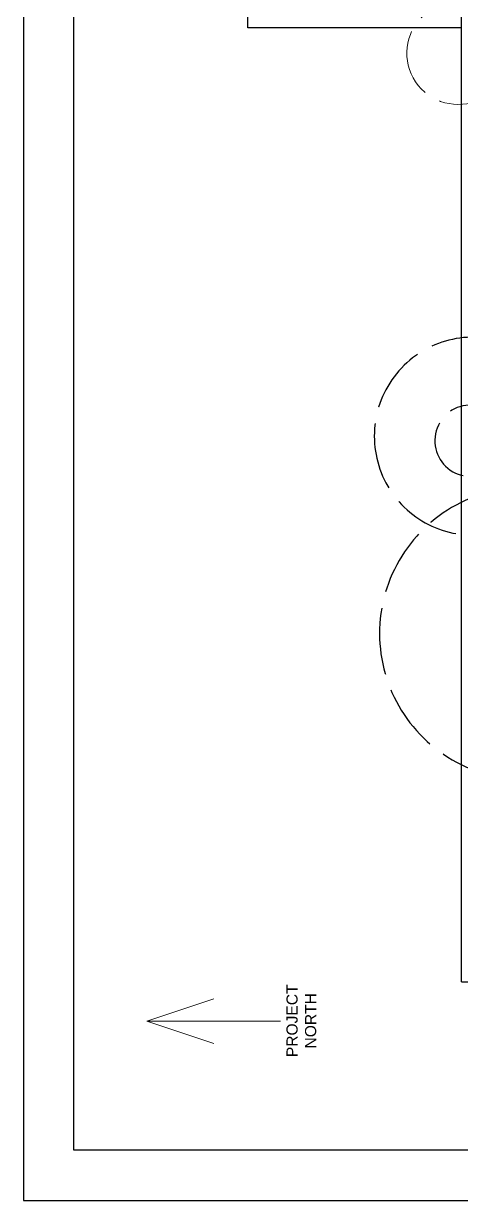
# Model space of a CAD drawing. Header units: inches. Extents: x 12 to 644, y -4 to 515.
# Drawn here: x 12.1 to 90.7, y -4 to 207.1 of the extents above; entities that cross this region are included whole.
import ezdxf

# ---------------------------------------------------------------- set-up
doc = ezdxf.new("R2010")
doc.units = ezdxf.units.IN
doc.header["$MEASUREMENT"] = 0
doc.linetypes.add('ACAD_ISO02W100', pattern=[15, 12, -3])
for name, color, linetype, lineweight in [('00-page-edge', 7, 'Continuous', 9), ('A101-Floorplan-1st-floor', 7, 'Continuous', 9), ('A201-Floorplan-2nd-floor', 7, 'Continuous', 9), ('E101-Electrical-1st-floor', 7, 'Continuous', 9), ('E201-Electrical-2nd-floor', 7, 'Continuous', 9)]:
    doc.layers.add(name, color=color, linetype=linetype, lineweight=lineweight)
doc.styles.get("Standard").update_dxf_attribs({"font": 'Arial.ttf', "height": 2})

# ---------------------------------------------------------------- blocks, each defined once
blk = doc.blocks.new('north-arrow')
at = {"layer": '00-page-edge', "lineweight": 5}
for points in [[(-3.99, -12), (0, 0), (4, -12)], [(0, 0), (0, -12), (0, -24)]]:
    blk.add_lwpolyline(points, dxfattribs=at)

msp = doc.modelspace()

# ---------------------------------------------------------------- linework, layer by layer
at = {"layer": '00-page-edge', "lineweight": -3}
for points in [[(12.0961, -4.0387), (619.3969, -4.0387), (619.3969, 515.3126), (12.0961, 515.3126)], [(565.3969, 4.9613), (21.0961, 4.9613), (21.0961, 506.3126), (565.3969, 506.3126)]]:
    msp.add_lwpolyline(points, close=True, dxfattribs=at)
at = {"layer": 'A101-Floorplan-1st-floor', "lineweight": -3}
for p, q in [((52.3788, 206.3187), (52.3788, 459.7508)), ((90.6913, 206.3187), (52.3788, 206.3187))]:
    msp.add_line(p, q, dxfattribs=at)
at = {"layer": 'A201-Floorplan-2nd-floor', "lineweight": -3}
for q in [(90.6912, 356.5673), (532.5022, 35.2654)]:
    msp.add_line((90.6913, 35.1678), q, dxfattribs=at)
at = {"layer": 'E101-Electrical-1st-floor', "linetype": 'ACAD_ISO02W100', "lineweight": -3}
for centre, radius, start, end in [((92.7988, 133.0659), 17.7563, 75.902281, 284.222962), ((92.3035, 132.2453), 6.3941, 16.276947, 321.419307), ((102.1675, 97.6667), 26.1809, 104.290232, 295.506286)]:
    msp.add_arc(centre, radius, start, end, dxfattribs=at)
at = {"layer": 'E201-Electrical-2nd-floor', "linetype": 'ACAD_ISO02W100', "lineweight": 5}
msp.add_arc((90.0671, 201.7545), 9.1836, 61.41522, 305.601382, dxfattribs=at)

# ---------------------------------------------------------------- block references
at = {"layer": '00-page-edge', "lineweight": 5, "rotation": 89.99999999999999}
msp.add_blockref('north-arrow', (34.2373, 28.1228), dxfattribs=at)

# ---------------------------------------------------------------- texts
at = {"layer": '00-page-edge', "lineweight": 5, "insert": (61.9627, 28.1902), "char_height": 2, "width": 33.772132, "attachment_point": 5, "rotation": 90}
msp.add_mtext('PROJECT\\PNORTH', dxfattribs=at)

doc.saveas('drawing.dxf')
